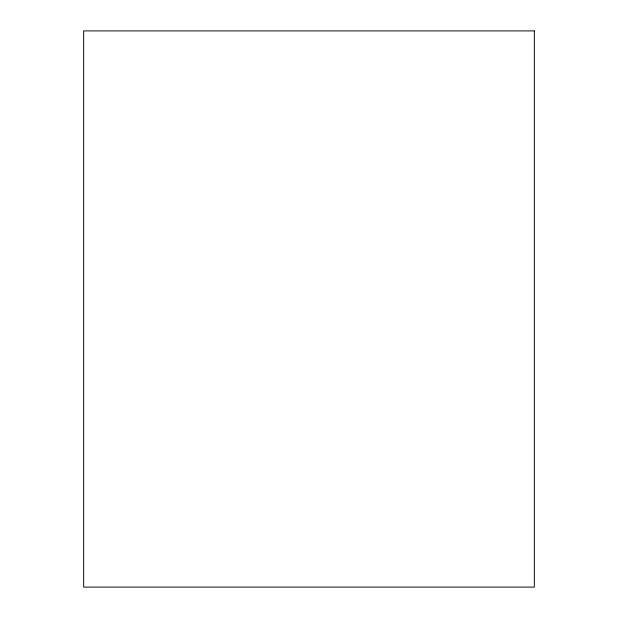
<?xml version="1.0" encoding="UTF-8"?>
<svg xmlns="http://www.w3.org/2000/svg" width="618" height="618" viewBox="0 0 618 618"><rect width="100%" height="100%" fill="white"/><g stroke="black" fill="none" stroke-linecap="round" stroke-linejoin="round"><path stroke-width="0.93" d="M534.354 30.9L83.646 30.9L83.646 587.1L534.354 587.1L534.354 30.9"/></g></svg>
